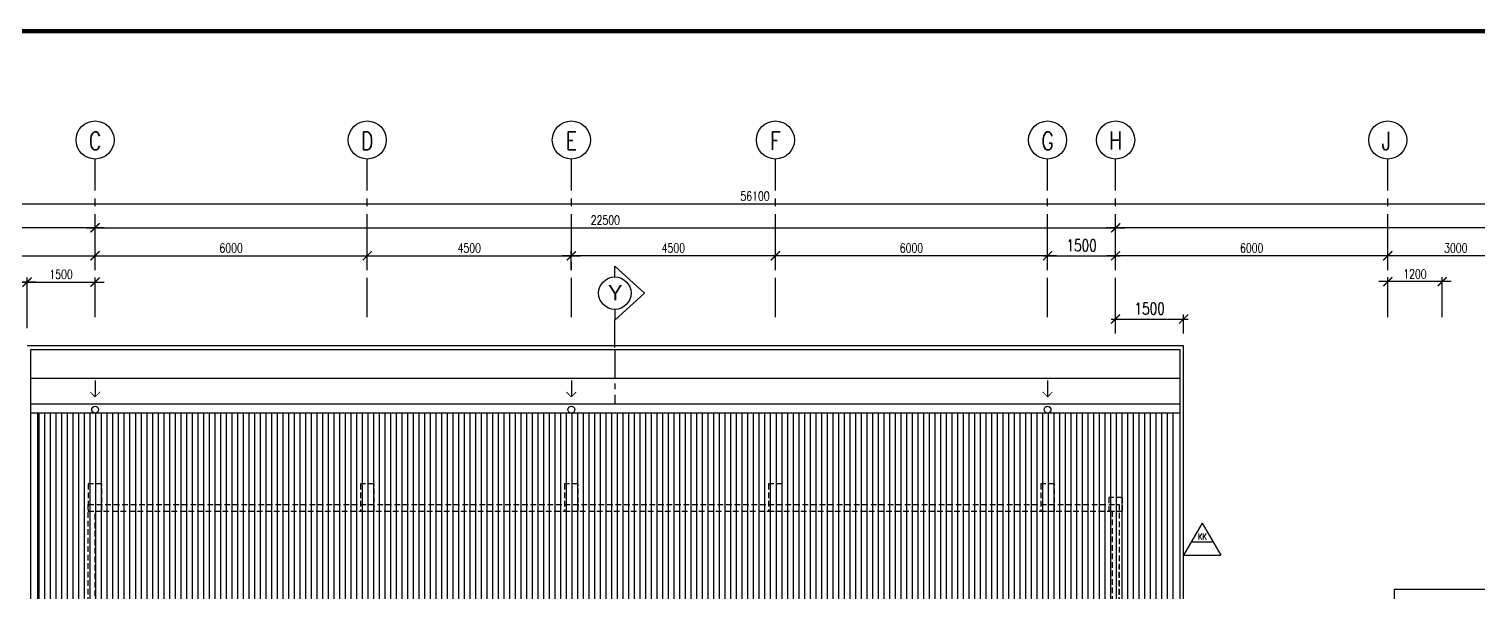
# Model space of a CAD drawing. Header units: inches. Extents: x -106706990 to 300603, y -86718466 to 1728185.
# Drawn here: x 240852 to 272799, y 45985 to 58412 of the extents above; entities that cross this region are included whole.
import ezdxf
from ezdxf.enums import TextEntityAlignment as Align

# ---------------------------------------------------------------- set-up
doc = ezdxf.new("R2010")
doc.units = ezdxf.units.IN
doc.header["$MEASUREMENT"] = 0
doc.linetypes.add('CENTER', pattern=[2, 1.25, -0.25, 0.25, -0.25])
doc.linetypes.add('HIDDEN', pattern=[0.375, 0.25, -0.125])
for name, color, linetype in [('A-BUBLE', 8, 'Continuous'), ('A-BUBLETEXT', 7, 'Continuous'), ('A-DIM100', 4, 'Continuous'), ('A-HATCH', 8, 'Continuous'), ('A-PITCH', 9, 'Continuous'), ('A-RAIL SYM', 13, 'Continuous'), ('A-RFLINE', 3, 'Continuous'), ('A-RWDP', 4, 'Continuous'), ('A-SECLINE', 3, 'CENTER'), ('A-WALL BELOW', 4, 'HIDDEN'), ('A-WALL SYM', 13, 'Continuous'), ('Dim', 7, 'Continuous'), ('Grid', 8, 'CENTER')]:
    doc.layers.add(name, color=color, linetype=linetype)
doc.styles.add('ARIAL-SPEC', font='arial.ttf', dxfattribs={"height": 200})
doc.styles.add('DIM125', font='romans.shx', dxfattribs={"width": 0.75, "height": 260, "bigfont": '@extfont2.shx'})
doc.styles.add('ROMANS', font='romans.shx', dxfattribs={"width": 0.75, "height": 200})
doc.styles.add('STYLE2', font='romans.shx', dxfattribs={"width": 0.75, "height": 1000})
doc.dimstyles.new('DIM 100', dxfattribs={"dimtxt": 200, "dimasz": 200, "dimexe": 100, "dimexo": 70, "dimgap": 70, "dimtad": 1, "dimtoh": 1, "dimdec": 0, "dimzin": 0, "dimdsep": 46, "dimtxsty": 'ROMANS', "dimblk": 'ARCHTICK', "dimcen": 0.09, "dimdle": 200, "dimclrd": 4, "dimclre": 4, "dimclrt": 2, "dimadec": 0, "dimazin": 0, "dimtfac": 1, "dimtdec": 0, "dimtmove": 1, "dimatfit": 3, "dimfxl": 1, "dimtzin": 0, "dimarcsym": 0})
doc.dimstyles.new('DIM 125', dxfattribs={"dimtxt": 260, "dimasz": 200, "dimexe": 100, "dimexo": 70, "dimgap": 100, "dimtad": 1, "dimtoh": 1, "dimdec": 0, "dimzin": 0, "dimdsep": 46, "dimtxsty": 'DIM125', "dimblk": 'ARCHTICK', "dimcen": 0.09, "dimdle": 100, "dimclrd": 132, "dimclre": 4, "dimclrt": 50, "dimadec": 0, "dimazin": 0, "dimtfac": 1, "dimtdec": 0, "dimtmove": 1, "dimatfit": 3, "dimfxl": 1, "dimtzin": 0, "dimarcsym": 0})

# ---------------------------------------------------------------- blocks, each defined once
blk = doc.blocks.new('_ArchTick')
at = {"color": 0, "linetype": 'ByBlock', "const_width": 0.15}
blk.add_lwpolyline([(-0.5, -0.5), (0.5, 0.5)], dxfattribs=at)
blk = doc.blocks.new('*D346')
at = {"layer": 'A-DIM100', "color": 4, "lineweight": -2, "transparency": 16777216}
for p, q in [((242109, 53407), (248509, 53407)), ((242309, 53090), (242309, 53507)), ((248309, 53090), (248309, 53507))]:
    blk.add_line(p, q, dxfattribs=at)
at = {"layer": 'DEFPOINTS', "color": 0, "transparency": 16777216}
for p in [(248309, 53407), (242309, 53020), (248309, 53020)]:
    blk.add_point(p, dxfattribs=at)
at = {"layer": 'A-DIM100', "color": 4, "lineweight": -2, "transparency": 16777216, "xscale": 200, "yscale": 200, "zscale": 200, "rotation": 180}
blk.add_blockref('_ArchTick', (242309, 53407), dxfattribs=at)
at = {"layer": 'A-DIM100', "color": 4, "lineweight": -2, "transparency": 16777216, "xscale": 200, "yscale": 200, "zscale": 200}
blk.add_blockref('_ArchTick', (248309, 53407), dxfattribs=at)
at = {"layer": 'A-DIM100', "color": 2, "transparency": 16777216, "insert": (245309, 53577), "char_height": 200, "attachment_point": 5, "style": 'ROMANS'}
blk.add_mtext('6000', dxfattribs=at)
blk = doc.blocks.new('*D347')
at = {"layer": 'A-DIM100', "color": 4, "lineweight": -2, "transparency": 16777216}
for p, q in [((248109, 53407), (253009, 53407)), ((248309, 53090), (248309, 53507)), ((252809, 53090), (252809, 53507))]:
    blk.add_line(p, q, dxfattribs=at)
at = {"layer": 'DEFPOINTS', "color": 0, "transparency": 16777216}
for p in [(252809, 53407), (248309, 53020), (252809, 53020)]:
    blk.add_point(p, dxfattribs=at)
at = {"layer": 'A-DIM100', "color": 4, "lineweight": -2, "transparency": 16777216, "xscale": 200, "yscale": 200, "zscale": 200, "rotation": 180}
blk.add_blockref('_ArchTick', (248309, 53407), dxfattribs=at)
at = {"layer": 'A-DIM100', "color": 4, "lineweight": -2, "transparency": 16777216, "xscale": 200, "yscale": 200, "zscale": 200}
blk.add_blockref('_ArchTick', (252809, 53407), dxfattribs=at)
at = {"layer": 'A-DIM100', "color": 2, "transparency": 16777216, "insert": (250559, 53577), "char_height": 200, "attachment_point": 5, "style": 'ROMANS'}
blk.add_mtext('4500', dxfattribs=at)
blk = doc.blocks.new('*D348')
at = {"layer": 'A-DIM100', "color": 4, "lineweight": -2, "transparency": 16777216}
for p, q in [((257509, 53407), (252609, 53407)), ((252809, 53090), (252809, 53507)), ((257309, 53090), (257309, 53507))]:
    blk.add_line(p, q, dxfattribs=at)
at = {"layer": 'DEFPOINTS', "color": 0, "transparency": 16777216}
for p in [(252809, 53407), (252809, 53020), (257309, 53020)]:
    blk.add_point(p, dxfattribs=at)
at = {"layer": 'A-DIM100', "color": 4, "lineweight": -2, "transparency": 16777216, "xscale": 200, "yscale": 200, "zscale": 200, "rotation": 180}
blk.add_blockref('_ArchTick', (252809, 53407), dxfattribs=at)
at = {"layer": 'A-DIM100', "color": 4, "lineweight": -2, "transparency": 16777216, "xscale": 200, "yscale": 200, "zscale": 200}
blk.add_blockref('_ArchTick', (257309, 53407), dxfattribs=at)
at = {"layer": 'A-DIM100', "color": 2, "transparency": 16777216, "insert": (255059, 53577), "char_height": 200, "attachment_point": 5, "style": 'ROMANS'}
blk.add_mtext('4500', dxfattribs=at)
blk = doc.blocks.new('*D349')
at = {"layer": 'A-DIM100', "color": 4, "lineweight": -2, "transparency": 16777216}
for p, q in [((263509, 53407), (257109, 53407)), ((257309, 53090), (257309, 53507)), ((263309, 53090), (263309, 53507))]:
    blk.add_line(p, q, dxfattribs=at)
at = {"layer": 'DEFPOINTS', "color": 0, "transparency": 16777216}
for p in [(257309, 53407), (257309, 53020), (263309, 53020)]:
    blk.add_point(p, dxfattribs=at)
at = {"layer": 'A-DIM100', "color": 4, "lineweight": -2, "transparency": 16777216, "xscale": 200, "yscale": 200, "zscale": 200, "rotation": 180}
blk.add_blockref('_ArchTick', (257309, 53407), dxfattribs=at)
at = {"layer": 'A-DIM100', "color": 4, "lineweight": -2, "transparency": 16777216, "xscale": 200, "yscale": 200, "zscale": 200}
blk.add_blockref('_ArchTick', (263309, 53407), dxfattribs=at)
at = {"layer": 'A-DIM100', "color": 2, "transparency": 16777216, "insert": (260309, 53577), "char_height": 200, "attachment_point": 5, "style": 'ROMANS'}
blk.add_mtext('6000', dxfattribs=at)
blk = doc.blocks.new('*D350')
at = {"layer": 'DEFPOINTS', "color": 0, "transparency": 16777216}
for p in [(264809, 53407), (263309, 53020), (264809, 53020)]:
    blk.add_point(p, dxfattribs=at)
at = {"layer": 'Dim', "color": 132, "lineweight": -2, "transparency": 16777216}
blk.add_line((263209, 53407), (264909, 53407), dxfattribs=at)
at = {"layer": 'Dim', "color": 4, "lineweight": -2, "transparency": 16777216}
for p, q in [((263309, 53090), (263309, 53507)), ((264809, 53090), (264809, 53507))]:
    blk.add_line(p, q, dxfattribs=at)
at = {"layer": 'Dim', "color": 132, "lineweight": -2, "transparency": 16777216, "xscale": 200, "yscale": 200, "zscale": 200, "rotation": 180}
blk.add_blockref('_ArchTick', (263309, 53407), dxfattribs=at)
at = {"layer": 'Dim', "color": 132, "lineweight": -2, "transparency": 16777216, "xscale": 200, "yscale": 200, "zscale": 200}
blk.add_blockref('_ArchTick', (264809, 53407), dxfattribs=at)
at = {"layer": 'Dim', "color": 50, "transparency": 16777216, "insert": (264059, 53637), "char_height": 260, "attachment_point": 5, "style": 'DIM125'}
blk.add_mtext('1500', dxfattribs=at)
blk = doc.blocks.new('*D351')
at = {"layer": 'A-DIM100', "color": 4, "lineweight": -2, "transparency": 16777216}
for p, q in [((271009, 53407), (264609, 53407)), ((264809, 53090), (264809, 53507)), ((270809, 53090), (270809, 53507))]:
    blk.add_line(p, q, dxfattribs=at)
at = {"layer": 'DEFPOINTS', "color": 0, "transparency": 16777216}
for p in [(264809, 53407), (264809, 53020), (270809, 53020)]:
    blk.add_point(p, dxfattribs=at)
at = {"layer": 'A-DIM100', "color": 4, "lineweight": -2, "transparency": 16777216, "xscale": 200, "yscale": 200, "zscale": 200, "rotation": 180}
blk.add_blockref('_ArchTick', (264809, 53407), dxfattribs=at)
at = {"layer": 'A-DIM100', "color": 4, "lineweight": -2, "transparency": 16777216, "xscale": 200, "yscale": 200, "zscale": 200}
blk.add_blockref('_ArchTick', (270809, 53407), dxfattribs=at)
at = {"layer": 'A-DIM100', "color": 2, "transparency": 16777216, "insert": (267809, 53577), "char_height": 200, "attachment_point": 5, "style": 'ROMANS'}
blk.add_mtext('6000', dxfattribs=at)
blk = doc.blocks.new('*D352')
at = {"layer": 'A-DIM100', "color": 4, "lineweight": -2, "transparency": 16777216}
for p, q in [((274009, 53407), (270609, 53407)), ((270809, 53090), (270809, 53507)), ((273809, 53090), (273809, 53507))]:
    blk.add_line(p, q, dxfattribs=at)
at = {"layer": 'DEFPOINTS', "color": 0, "transparency": 16777216}
for p in [(270809, 53407), (270809, 53020), (273809, 53020)]:
    blk.add_point(p, dxfattribs=at)
at = {"layer": 'A-DIM100', "color": 4, "lineweight": -2, "transparency": 16777216, "xscale": 200, "yscale": 200, "zscale": 200, "rotation": 180}
blk.add_blockref('_ArchTick', (270809, 53407), dxfattribs=at)
at = {"layer": 'A-DIM100', "color": 4, "lineweight": -2, "transparency": 16777216, "xscale": 200, "yscale": 200, "zscale": 200}
blk.add_blockref('_ArchTick', (273809, 53407), dxfattribs=at)
at = {"layer": 'A-DIM100', "color": 2, "transparency": 16777216, "insert": (272309, 53577), "char_height": 200, "attachment_point": 5, "style": 'ROMANS'}
blk.add_mtext('3000', dxfattribs=at)
blk = doc.blocks.new('*D355')
at = {"layer": 'A-DIM100', "color": 4, "lineweight": -2, "transparency": 16777216}
for p, q in [((228809, 54236), (228809, 54653)), ((284909, 54236), (284909, 54653)), ((228609, 54553), (285109, 54553))]:
    blk.add_line(p, q, dxfattribs=at)
at = {"layer": 'DEFPOINTS', "color": 0, "transparency": 16777216}
for p in [(284909, 54553), (228809, 54166), (284909, 54166)]:
    blk.add_point(p, dxfattribs=at)
at = {"layer": 'A-DIM100', "color": 4, "lineweight": -2, "transparency": 16777216, "xscale": 200, "yscale": 200, "zscale": 200, "rotation": 180}
blk.add_blockref('_ArchTick', (228809, 54553), dxfattribs=at)
at = {"layer": 'A-DIM100', "color": 4, "lineweight": -2, "transparency": 16777216, "xscale": 200, "yscale": 200, "zscale": 200}
blk.add_blockref('_ArchTick', (284909, 54553), dxfattribs=at)
at = {"layer": 'A-DIM100', "color": 2, "transparency": 16777216, "insert": (256859, 54723), "char_height": 200, "attachment_point": 5, "style": 'ROMANS'}
blk.add_mtext('56100', dxfattribs=at)
blk = doc.blocks.new('*D356')
at = {"layer": 'A-DIM100', "color": 4, "lineweight": -2, "transparency": 16777216}
for p, q in [((242109, 54024), (265009, 54024)), ((242309, 53707), (242309, 54124)), ((264809, 53707), (264809, 54124))]:
    blk.add_line(p, q, dxfattribs=at)
at = {"layer": 'DEFPOINTS', "color": 0, "transparency": 16777216}
for p in [(264809, 54024), (242309, 53637), (264809, 53637)]:
    blk.add_point(p, dxfattribs=at)
at = {"layer": 'A-DIM100', "color": 4, "lineweight": -2, "transparency": 16777216, "xscale": 200, "yscale": 200, "zscale": 200, "rotation": 180}
blk.add_blockref('_ArchTick', (242309, 54024), dxfattribs=at)
at = {"layer": 'A-DIM100', "color": 4, "lineweight": -2, "transparency": 16777216, "xscale": 200, "yscale": 200, "zscale": 200}
blk.add_blockref('_ArchTick', (264809, 54024), dxfattribs=at)
at = {"layer": 'A-DIM100', "color": 2, "transparency": 16777216, "insert": (253559, 54194), "char_height": 200, "attachment_point": 5, "style": 'ROMANS'}
blk.add_mtext('22500', dxfattribs=at)
blk = doc.blocks.new('*D357')
at = {"layer": 'A-DIM100', "color": 4, "lineweight": -2, "transparency": 16777216}
for p, q in [((234609, 53407), (242509, 53407)), ((234809, 53090), (234809, 53507)), ((242309, 53090), (242309, 53507))]:
    blk.add_line(p, q, dxfattribs=at)
at = {"layer": 'DEFPOINTS', "color": 0, "transparency": 16777216}
for p in [(242309, 53407), (234809, 53020), (242309, 53020)]:
    blk.add_point(p, dxfattribs=at)
at = {"layer": 'A-DIM100', "color": 4, "lineweight": -2, "transparency": 16777216, "xscale": 200, "yscale": 200, "zscale": 200, "rotation": 180}
blk.add_blockref('_ArchTick', (234809, 53407), dxfattribs=at)
at = {"layer": 'A-DIM100', "color": 4, "lineweight": -2, "transparency": 16777216, "xscale": 200, "yscale": 200, "zscale": 200}
blk.add_blockref('_ArchTick', (242309, 53407), dxfattribs=at)
at = {"layer": 'A-DIM100', "color": 2, "transparency": 16777216, "insert": (238559, 53577), "char_height": 200, "attachment_point": 5, "style": 'ROMANS'}
blk.add_mtext('7500', dxfattribs=at)
blk = doc.blocks.new('*D359')
at = {"layer": 'A-DIM100', "color": 4, "lineweight": -2, "transparency": 16777216}
for p, q in [((242509, 54024), (228609, 54024)), ((228809, 53707), (228809, 54124)), ((242309, 53707), (242309, 54124))]:
    blk.add_line(p, q, dxfattribs=at)
at = {"layer": 'DEFPOINTS', "color": 0, "transparency": 16777216}
for p in [(228809, 54024), (228809, 53637), (242309, 53637)]:
    blk.add_point(p, dxfattribs=at)
at = {"layer": 'A-DIM100', "color": 4, "lineweight": -2, "transparency": 16777216, "xscale": 200, "yscale": 200, "zscale": 200, "rotation": 180}
blk.add_blockref('_ArchTick', (228809, 54024), dxfattribs=at)
at = {"layer": 'A-DIM100', "color": 4, "lineweight": -2, "transparency": 16777216, "xscale": 200, "yscale": 200, "zscale": 200}
blk.add_blockref('_ArchTick', (242309, 54024), dxfattribs=at)
at = {"layer": 'A-DIM100', "color": 2, "transparency": 16777216, "insert": (235559, 54194), "char_height": 200, "attachment_point": 5, "style": 'ROMANS'}
blk.add_mtext('13500', dxfattribs=at)
blk = doc.blocks.new('*D360')
at = {"layer": 'A-DIM100', "color": 4, "lineweight": -2, "transparency": 16777216}
for p, q in [((285109, 54024), (264609, 54024)), ((264809, 53707), (264809, 54124)), ((284909, 53707), (284909, 54124))]:
    blk.add_line(p, q, dxfattribs=at)
at = {"layer": 'DEFPOINTS', "color": 0, "transparency": 16777216}
for p in [(264809, 54024), (264809, 53637), (284909, 53637)]:
    blk.add_point(p, dxfattribs=at)
at = {"layer": 'A-DIM100', "color": 4, "lineweight": -2, "transparency": 16777216, "xscale": 200, "yscale": 200, "zscale": 200, "rotation": 180}
blk.add_blockref('_ArchTick', (264809, 54024), dxfattribs=at)
at = {"layer": 'A-DIM100', "color": 4, "lineweight": -2, "transparency": 16777216, "xscale": 200, "yscale": 200, "zscale": 200}
blk.add_blockref('_ArchTick', (284909, 54024), dxfattribs=at)
at = {"layer": 'A-DIM100', "color": 2, "transparency": 16777216, "insert": (274859, 54194), "char_height": 200, "attachment_point": 5, "style": 'ROMANS'}
blk.add_mtext('20100', dxfattribs=at)
blk = doc.blocks.new('*D361')
at = {"layer": 'DEFPOINTS', "color": 0, "transparency": 16777216}
for p in [(266309, 52011), (264809, 51624), (266309, 51624)]:
    blk.add_point(p, dxfattribs=at)
at = {"layer": 'Dim', "color": 4, "lineweight": -2, "transparency": 16777216}
for p, q in [((264809, 51694), (264809, 52111)), ((266309, 51694), (266309, 52111))]:
    blk.add_line(p, q, dxfattribs=at)
at = {"layer": 'Dim', "color": 132, "lineweight": -2, "transparency": 16777216}
blk.add_line((264709, 52011), (266409, 52011), dxfattribs=at)
at = {"layer": 'Dim', "color": 132, "lineweight": -2, "transparency": 16777216, "xscale": 200, "yscale": 200, "zscale": 200, "rotation": 180}
blk.add_blockref('_ArchTick', (264809, 52011), dxfattribs=at)
at = {"layer": 'Dim', "color": 132, "lineweight": -2, "transparency": 16777216, "xscale": 200, "yscale": 200, "zscale": 200}
blk.add_blockref('_ArchTick', (266309, 52011), dxfattribs=at)
at = {"layer": 'Dim', "color": 50, "transparency": 16777216, "insert": (265559, 52241), "char_height": 260, "attachment_point": 5, "style": 'DIM125'}
blk.add_mtext('1500', dxfattribs=at)
blk = doc.blocks.new('FALL')
at = {"layer": 'A-RAIL SYM'}
blk.add_line((0, 0), (724, 0), dxfattribs=at)
at = {"layer": 'A-RAIL SYM', "const_width": 35}
for points in [[(724, 0), (500, 214)], [(724, 0), (500, -214)]]:
    blk.add_lwpolyline(points, dxfattribs=at)
blk = doc.blocks.new('*D362')
at = {"layer": 'A-DIM100', "color": 4, "lineweight": -2, "transparency": 16777216}
for p, q in [((240609, 52826), (242509, 52826)), ((240809, 52509), (240809, 52926)), ((242309, 52509), (242309, 52926))]:
    blk.add_line(p, q, dxfattribs=at)
at = {"layer": 'DEFPOINTS', "color": 0, "transparency": 16777216}
for p in [(242309, 52826), (240809, 52439), (242309, 52439)]:
    blk.add_point(p, dxfattribs=at)
at = {"layer": 'A-DIM100', "color": 4, "lineweight": -2, "transparency": 16777216, "xscale": 200, "yscale": 200, "zscale": 200, "rotation": 180}
blk.add_blockref('_ArchTick', (240809, 52826), dxfattribs=at)
at = {"layer": 'A-DIM100', "color": 4, "lineweight": -2, "transparency": 16777216, "xscale": 200, "yscale": 200, "zscale": 200}
blk.add_blockref('_ArchTick', (242309, 52826), dxfattribs=at)
at = {"layer": 'A-DIM100', "color": 2, "transparency": 16777216, "insert": (241559, 52996), "char_height": 200, "attachment_point": 5, "style": 'ROMANS'}
blk.add_mtext('1500', dxfattribs=at)
blk = doc.blocks.new('*D363')
at = {"layer": 'A-DIM100', "color": 4, "lineweight": -2, "transparency": 16777216}
for p, q in [((241009, 52826), (235459, 52826)), ((235659, 52509), (235659, 52926)), ((240809, 51807), (240809, 52926))]:
    blk.add_line(p, q, dxfattribs=at)
at = {"layer": 'DEFPOINTS', "color": 0, "transparency": 16777216}
for p in [(235659, 52826), (235659, 52439), (240809, 51737)]:
    blk.add_point(p, dxfattribs=at)
at = {"layer": 'A-DIM100', "color": 4, "lineweight": -2, "transparency": 16777216, "xscale": 200, "yscale": 200, "zscale": 200, "rotation": 180}
blk.add_blockref('_ArchTick', (235659, 52826), dxfattribs=at)
at = {"layer": 'A-DIM100', "color": 4, "lineweight": -2, "transparency": 16777216, "xscale": 200, "yscale": 200, "zscale": 200}
blk.add_blockref('_ArchTick', (240809, 52826), dxfattribs=at)
at = {"layer": 'A-DIM100', "color": 2, "transparency": 16777216, "insert": (238234, 52996), "char_height": 200, "attachment_point": 5, "style": 'ROMANS'}
blk.add_mtext('5150', dxfattribs=at)
blk = doc.blocks.new('*D365')
at = {"layer": 'A-DIM100', "color": 4, "lineweight": -2, "transparency": 16777216}
for p, q in [((272209, 52836), (270609, 52836)), ((270809, 52519), (270809, 52936)), ((272009, 52519), (272009, 52936))]:
    blk.add_line(p, q, dxfattribs=at)
at = {"layer": 'DEFPOINTS', "color": 0, "transparency": 16777216}
for p in [(270809, 52836), (270809, 52449), (272009, 52449)]:
    blk.add_point(p, dxfattribs=at)
at = {"layer": 'A-DIM100', "color": 4, "lineweight": -2, "transparency": 16777216, "xscale": 200, "yscale": 200, "zscale": 200, "rotation": 180}
blk.add_blockref('_ArchTick', (270809, 52836), dxfattribs=at)
at = {"layer": 'A-DIM100', "color": 4, "lineweight": -2, "transparency": 16777216, "xscale": 200, "yscale": 200, "zscale": 200}
blk.add_blockref('_ArchTick', (272009, 52836), dxfattribs=at)
at = {"layer": 'A-DIM100', "color": 2, "transparency": 16777216, "insert": (271409, 53006), "char_height": 200, "attachment_point": 5, "style": 'ROMANS'}
blk.add_mtext('1200', dxfattribs=at)

msp = doc.modelspace()

# ---------------------------------------------------------------- hatches: boundary and pattern name
at = {"layer": 'A-HATCH'}
h = msp.add_hatch(dxfattribs=at)
h.set_pattern_fill('ANSI31', color=8, scale=1000, angle=45)
h.set_pattern_definition([(90, (127453.97, -331821.74), (-125, 2e-14), [])])
h.paths.add_polyline_path([(263009.4, 36520.5), (263609.4, 36520.5), (263609.4, 37420.5), (263009.4, 37420.5)], flags=16)
h.paths.add_polyline_path([(257009.4, 36520.5), (257609.4, 36520.5), (257609.4, 37420.5), (257009.4, 37420.5)], flags=16)
h.paths.add_polyline_path([(252509.4, 36520.5), (253109.4, 36520.5), (253109.4, 37420.5), (252509.4, 37420.5)], flags=16)
h.paths.add_polyline_path([(248009.4, 36520.5), (248609.4, 36520.5), (248609.4, 37420.5), (248009.4, 37420.5)], flags=16)
h.paths.add_polyline_path([(242009.4, 36520.5), (242609.4, 36520.5), (242609.4, 37420.5), (242009.4, 37420.5)], flags=16)
edge = h.paths.add_edge_path()
edge.add_line((266224.4, 49935.5), (240894.4, 49935.5))
edge.add_line((266074.4, 49935.5), (266074.4, 35855.5))
edge.add_line((266074.4, 35855.5), (241044.4, 35855.5))
edge.add_line((241044.4, 35855.5), (241044.4, 49935.5))

# ---------------------------------------------------------------- linework, layer by layer
at = {"color": 8}
for p, q in [((266224.4, 50695.5), (240894.4, 50695.5)), ((266224.4, 50135.5), (240894.4, 50135.5))]:
    msp.add_line(p, q, dxfattribs=at)
msp.add_line((266224.4, 49935.5), (240894.4, 49935.5))
at = {"color": 7}
msp.add_lwpolyline([(221052.6, 58362.5, 100, 100, 0), (300552.6, 58362.5, 100, 100, 0)], format="xyseb", dxfattribs=at)
at = {"color": 8}
msp.add_lwpolyline([(240894.4, 51335.5), (266224.4, 51335.5), (266224.4, 35705.5), (240894.4, 35705.5)], close=True, dxfattribs=at)
at = {"layer": 'A-BUBLE'}
for centre in [(242309.4, 55961.5), (248309.4, 55961.5), (252809.4, 55961.5), (257309.4, 55961.5), (263309.4, 55961.5), (264809.4, 55961.5), (270809.4, 55961.5)]:
    msp.add_circle(centre, 420, dxfattribs=at)
at = {"layer": 'A-HATCH', "color": 8}
for p, q in [((270959.4, 37270.5), (270959.4, 46045.5)), ((270959.4, 46045.5), (288559.4, 46045.5))]:
    msp.add_line(p, q, dxfattribs=at)
at = {"layer": 'A-RFLINE', "color": 8}
for p, q in [((266309.4, 51420.5), (240809.4, 51420.5)), ((266309.4, 35620.5), (266309.4, 51420.5))]:
    msp.add_line(p, q, dxfattribs=at)
msp.add_lwpolyline([(266074.4, 49935.5), (266074.4, 35855.5), (241044.4, 35855.5), (241044.4, 49935.5)], dxfattribs=at)
at = {"layer": 'A-RWDP'}
for centre in [(242309.4, 50010.5), (252809.4, 50010.5), (263309.4, 50010.5)]:
    msp.add_circle(centre, 75, dxfattribs=at)
at = {"layer": 'A-SECLINE', "color": 3, "linetype": 'Continuous', "ltscale": 500}
for p, q in [((254425.5, 52581.5), (253768.4, 53175.5)), ((253768.4, 52938.7), (253768.4, 53175.5)), ((254425.5, 52581.5), (253768.4, 51987.4))]:
    msp.add_line(p, q, dxfattribs=at)
at = {"layer": 'A-SECLINE', "color": 3, "linetype": 'CENTER', "ltscale": 500}
for p, q in [((253768.4, 52224.2), (253768.4, 51987.4)), ((253768.4, 51380), (253768.4, 51987.4)), ((253768.4, 51335.5), (253768.4, 50147.7))]:
    msp.add_line(p, q, dxfattribs=at)
at = {"layer": 'A-SECLINE', "color": 3, "linetype": 'Continuous', "ltscale": 500}
msp.add_circle((253768.4, 52581.5), 357.3, dxfattribs=at)
at = {"layer": 'A-WALL BELOW', "color": 8, "ltscale": 500}
msp.add_line((264884.4, 37120.5), (264884.4, 46570.5), dxfattribs=at)
at = {"layer": 'A-WALL BELOW', "ltscale": 500}
for points in [[(242459.4, 48370.5), (242159.4, 48370.5), (242159.4, 47770.5), (242459.4, 47770.5)], [(248459.4, 48370.5), (248159.4, 48370.5), (248159.4, 47770.5), (248459.4, 47770.5)], [(252959.4, 48370.5), (252659.4, 48370.5), (252659.4, 47770.5), (252959.4, 47770.5)], [(257459.4, 48370.5), (257159.4, 48370.5), (257159.4, 47770.5), (257459.4, 47770.5)], [(263459.4, 48370.5), (263159.4, 48370.5), (263159.4, 47770.5), (263459.4, 47770.5)], [(264959.4, 48070.5), (264659.4, 48070.5), (264659.4, 47770.5), (264959.4, 47770.5)]]:
    msp.add_lwpolyline(points, close=True, dxfattribs=at)
at = {"layer": 'A-WALL BELOW', "color": 8, "ltscale": 500}
for points in [[(242159.4, 47920.5), (264884.4, 47920.5), (264884.4, 37120.5), (242159.4, 37120.5)], [(242309.4, 47770.5), (264734.4, 47770.5), (264734.4, 37270.5), (242309.4, 37270.5)]]:
    msp.add_lwpolyline(points, close=True, dxfattribs=at)
at = {"layer": 'A-WALL SYM'}
for p, q in [((266720.1, 47508.1), (266309.4, 46796.7)), ((266720.1, 47508.1), (267130.8, 46796.7)), ((266479, 47090.5), (266961.2, 47090.5)), ((266309.4, 46796.7), (267130.8, 46796.7))]:
    msp.add_line(p, q, dxfattribs=at)
at = {"layer": 'Grid', "ltscale": 700}
for p, q in [((242309.4, 52048.2), (242309.4, 55541.4)), ((248309.4, 52048.2), (248309.4, 55541.4)), ((252809.4, 52048.2), (252809.4, 55541.4)), ((257309.4, 52048.2), (257309.4, 55541.4)), ((263309.4, 52048.2), (263309.4, 55541.4)), ((264809.4, 52048.2), (264809.4, 55541.4)), ((270809.4, 52048.2), (270809.4, 55541.4)), ((272009.4, 52048.2), (272009.4, 52518.5))]:
    msp.add_line(p, q, dxfattribs=at)

# ---------------------------------------------------------------- block references
at = {"layer": 'A-PITCH', "color": 8, "xscale": -0.5, "yscale": 0.5, "zscale": 0.5, "rotation": 90}
for p in [(242309.4, 50652), (252809.4, 50652), (263309.4, 50652)]:
    msp.add_blockref('FALL', p, dxfattribs=at)

# ---------------------------------------------------------------- texts
at = {"layer": 'A-BUBLETEXT', "color": 3, "style": 'STYLE2', "width": 0.75}
for s, p in [('C', (242309.4, 55741.2)), ('D', (248309.4, 55741.2)), ('E', (252809.4, 55741.2)), ('F', (257309.4, 55741.2)), ('G', (263309.4, 55741.2)), ('H', (264809.4, 55749.2)), ('J', (270776.9, 55741.2))]:
    msp.add_text(s, height=400, dxfattribs=at).set_placement(p, align=Align.CENTER)
at = {"layer": 'A-SECLINE', "color": 3, "linetype": 'CENTER', "ltscale": 500, "style": 'ARIAL-SPEC'}
msp.add_attdef('Y', (253620.7, 52422), 'T1', height=337.5, dxfattribs=at)
at = {"layer": 'A-WALL SYM', "color": 2, "style": 'ROMANS', "width": 0.75}
msp.add_text('KK', height=135, dxfattribs=at).set_placement((266628.5, 47140))

# ---------------------------------------------------------------- dimensions: what is measured, and where the dimension line sits
at = {"layer": 'A-DIM100'}
for base, p1, p2, picture, middle in [((284909.4, 54553.2), (228809.4, 54166.1), (284909.4, 54166.1), '*D355', (256859.4, 54723.2)), ((264809.4, 54024.5), (242309.4, 53637.4), (264809.4, 53637.4), '*D356', (253559.4, 54194.5)), ((242309.4, 53407.3), (234809.4, 53020.2), (242309.4, 53020.2), '*D357', (238559.4, 53577.3)), ((248309.4, 53407.3), (242309.4, 53020.2), (248309.4, 53020.2), '*D346', (245309.4, 53577.3)), ((252809.4, 53407.3), (248309.4, 53020.2), (252809.4, 53020.2), '*D347', (250559.4, 53577.3)), ((242309.4, 52825.8), (240809.4, 52438.7), (242309.4, 52438.7), '*D362', (241559.4, 52995.8))]:
    dim = msp.add_linear_dim(base=base, p1=p1, p2=p2, dimstyle='DIM 100', dxfattribs=at)
    dim.commit()
    dim.dimension.update_dxf_attribs({"geometry": picture, "text_midpoint": middle})
for base, p1, p2, picture, middle in [((228809.4, 54024.5), (242309.4, 53637.4), (228809.4, 53637.4), '*D359', (235559.4, 54194.5)), ((264809.4, 54024.5), (284909.4, 53637.4), (264809.4, 53637.4), '*D360', (274859.4, 54194.5)), ((252809.4, 53407.3), (257309.4, 53020.2), (252809.4, 53020.2), '*D348', (255059.4, 53577.3)), ((257309.4, 53407.3), (263309.4, 53020.2), (257309.4, 53020.2), '*D349', (260309.4, 53577.3)), ((264809.4, 53407.3), (270809.4, 53020.2), (264809.4, 53020.2), '*D351', (267809.4, 53577.3)), ((270809.4, 53407.3), (273809.4, 53020.2), (270809.4, 53020.2), '*D352', (272309.4, 53577.3)), ((235659.4, 52825.8), (240809.4, 51736.6), (235659.4, 52438.7), '*D363', (238234.4, 52995.8))]:
    dim = msp.add_linear_dim(base=base, p1=p1, p2=p2, angle=180, dimstyle='DIM 100', dxfattribs=at)
    dim.commit()
    dim.dimension.update_dxf_attribs({"geometry": picture, "text_midpoint": middle})
dim = msp.add_linear_dim(base=(270809.4, 52835.6), p1=(272009.4, 52448.5), p2=(270809.4, 52448.5), angle=180, dimstyle='DIM 100', dxfattribs=at)
dim.commit()
dim.dimension.update_dxf_attribs({"geometry": '*D365', "text_midpoint": (271409.4, 52835.6), "dimtype": 160})
at = {"layer": 'Dim'}
for base, p1, p2, picture, middle in [((264809.4, 53407.3), (263309.4, 53020.2), (264809.4, 53020.2), '*D350', (264059.4, 53637.3)), ((266309.4, 52010.7), (264809.4, 51623.7), (266309.4, 51623.7), '*D361', (265559.4, 52240.7))]:
    dim = msp.add_linear_dim(base=base, p1=p1, p2=p2, dimstyle='DIM 125', dxfattribs=at)
    dim.commit()
    dim.dimension.update_dxf_attribs({"geometry": picture, "text_midpoint": middle})

doc.saveas('drawing.dxf')
